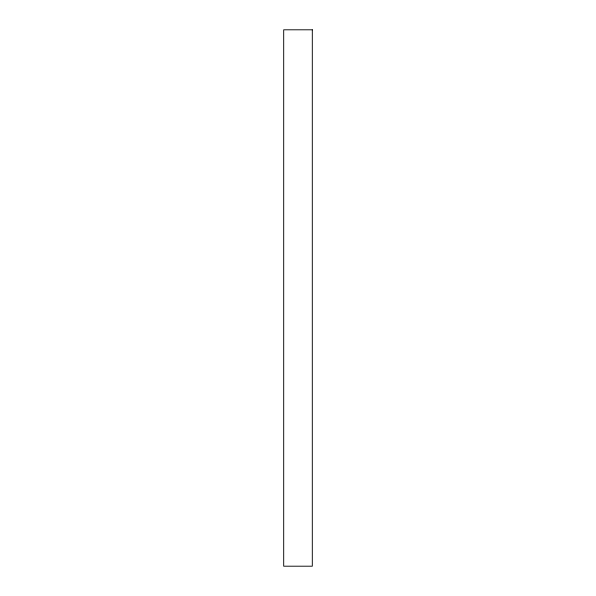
<?xml version="1.0" encoding="UTF-8"?>
<svg xmlns="http://www.w3.org/2000/svg" width="596" height="596" viewBox="0 0 596 596"><rect width="100%" height="100%" fill="white"/><g stroke="black" fill="none" stroke-linecap="round" stroke-linejoin="round"><path stroke-width="0.89" d="M312.304 29.8L283.696 29.8L283.696 566.2L312.304 566.2L312.304 29.8"/></g></svg>
